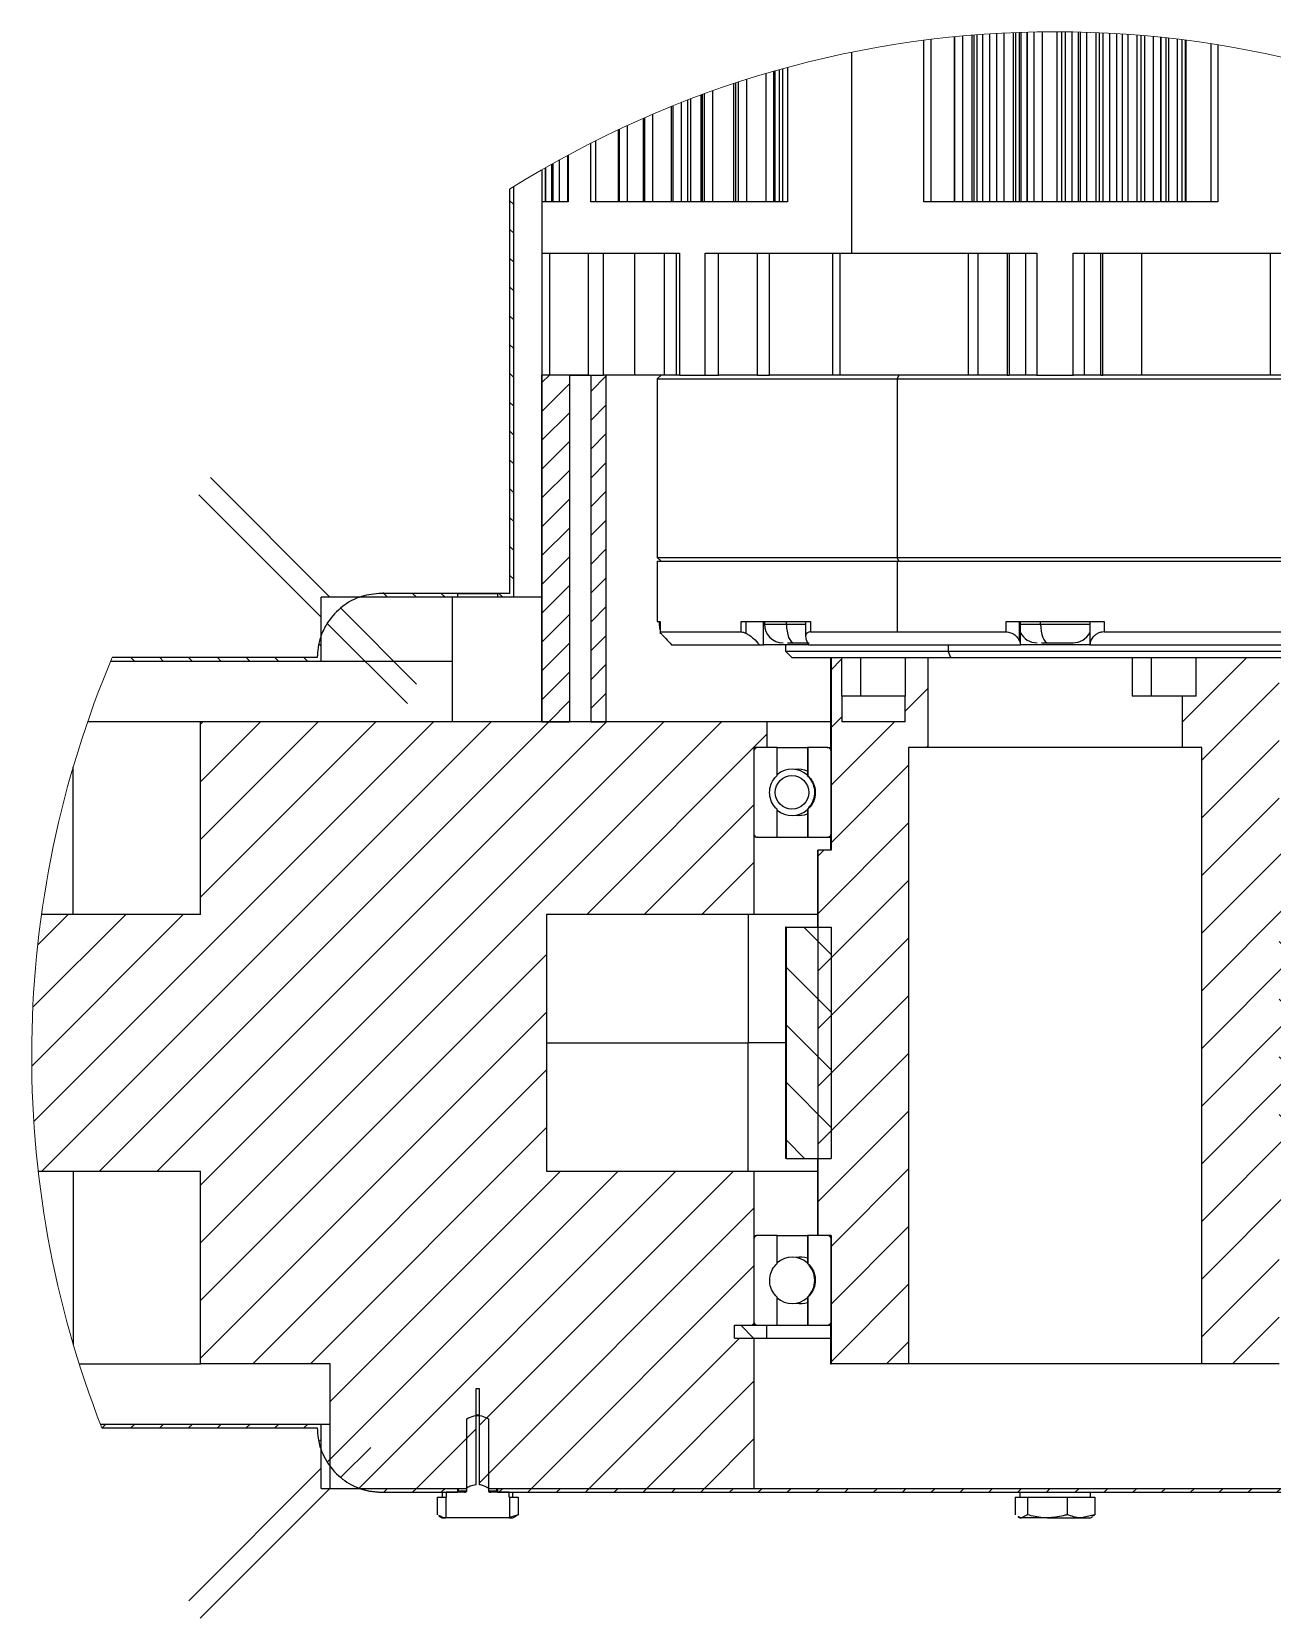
# Model space of a CAD drawing. Header units: millimetres. Extents: x 2 to 1187, y 2 to 839.
# Drawn here: x 452.9 to 549.6, y 167.2 to 290.7 of the extents above; entities that cross this region are included whole.
import ezdxf

# ---------------------------------------------------------------- set-up
doc = ezdxf.new("R2010")
doc.units = ezdxf.units.MM

# ---------------------------------------------------------------- blocks, each defined once
blk = doc.blocks.new('SW_HATCH_4')
at = {"color": 0, "linetype": 'Continuous', "lineweight": 18}
for p, q in [((-14.87, 99.98), (-15.17, 100.28)), ((69.8, 100.63), (69.5, 100.93)), ((-14.87, 97.74), (-15.17, 98.04)), ((69.8, 98.39), (69.5, 98.69)), ((69.8, 96.14), (69.5, 96.44)), ((-14.87, 95.49), (-15.17, 95.79)), ((69.8, 93.9), (69.5, 94.2)), ((-14.87, 93.25), (-15.17, 93.55)), ((69.8, 91.65), (69.5, 91.95)), ((-14.87, 91), (-15.17, 91.3)), ((-14.87, 88.76), (-15.17, 89.06)), ((69.8, 89.41), (69.5, 89.71)), ((-14.87, 86.51), (-15.17, 86.81)), ((-12.67, 86.12), (-12.08, 86.7)), ((-8.84, 85.45), (-7.66, 86.63)), ((65.16, 85.36), (66.49, 86.7)), ((69.8, 87.16), (69.5, 87.46)), ((-12.67, 83.87), (-10.53, 86.01)), ((62.29, 84.74), (63.47, 85.93)), ((64.12, 86.1), (63.88, 86.34)), ((64.56, 85.66), (64.31, 85.91)), ((64.98, 85.24), (64.82, 85.4)), ((65.16, 83.12), (67.3, 85.26)), ((-14.87, 84.27), (-15.17, 84.57)), ((-8.84, 83.2), (-7.66, 84.39)), ((69.8, 84.92), (69.5, 85.22)), ((-12.67, 81.63), (-10.53, 83.77)), ((62.29, 82.5), (63.47, 83.68)), ((65.16, 80.87), (67.3, 83.01)), ((69.8, 82.67), (69.5, 82.97)), ((-14.87, 82.02), (-15.17, 82.32)), ((-8.84, 80.96), (-7.66, 82.14)), ((64.13, 81.6), (63.89, 81.84)), ((-12.67, 79.38), (-10.53, 81.52)), ((62.29, 80.25), (63.47, 81.43)), ((64.57, 81.16), (64.32, 81.41)), ((64.99, 80.74), (64.83, 80.9)), ((65.16, 78.63), (67.3, 80.77)), ((-14.87, 79.78), (-15.17, 80.08)), ((-12.67, 77.14), (-10.53, 79.28)), ((-8.84, 78.71), (-7.66, 79.9)), ((62.29, 78.01), (63.47, 79.19)), ((-29.19, 69.4), (-38.5, 78.72)), ((65.16, 76.38), (67.3, 78.52)), ((69.8, 78.18), (69.5, 78.48)), ((-29.87, 67.84), (-39.4, 77.37)), ((-14.87, 77.53), (-15.17, 77.83)), ((-12.67, 74.89), (-10.53, 77.03)), ((-8.84, 76.47), (-7.66, 77.65)), ((62.29, 75.76), (63.47, 76.94)), ((64.14, 77.1), (63.9, 77.34)), ((64.58, 76.66), (64.33, 76.91)), ((-14.87, 75.29), (-15.17, 75.59)), ((-8.84, 74.22), (-7.66, 75.4)), ((65, 76.25), (64.85, 76.4)), ((65.16, 74.14), (67.3, 76.28)), ((69.8, 75.93), (69.5, 76.23)), ((-12.67, 72.65), (-10.53, 74.79)), ((62.29, 73.52), (63.47, 74.7)), ((-14.87, 73.04), (-15.17, 73.34)), ((-8.84, 71.98), (-7.66, 73.16)), ((65.16, 71.89), (67.3, 74.03)), ((69.8, 73.69), (69.5, 73.99)), ((-12.67, 70.4), (-10.53, 72.54)), ((62.29, 71.27), (63.47, 72.45)), ((64.15, 72.6), (63.91, 72.85)), ((64.59, 72.17), (64.34, 72.41)), ((65, 71.75), (64.86, 71.89)), ((65.16, 69.65), (67.3, 71.79)), ((69.8, 71.44), (69.5, 71.74)), ((-14.87, 70.8), (-15.17, 71.1)), ((-8.84, 69.73), (-7.66, 70.91)), ((83.07, 69.4), (81.8, 70.67)), ((-24.7, 69.4), (-25.07, 69.77)), ((-22.45, 69.4), (-22.75, 69.7)), ((-20.21, 69.4), (-20.51, 69.7)), ((-12.67, 68.16), (-10.53, 70.3)), ((62.29, 69.03), (63.47, 70.21)), ((65.16, 67.4), (67.3, 69.54)), ((72.17, 64.58), (67.35, 69.4)), ((69.6, 69.4), (69.5, 69.5)), ((74.09, 69.4), (73.88, 69.6)), ((76.33, 69.4), (76.03, 69.7)), ((83.8, 61.93), (76.33, 69.4)), ((78.58, 69.4), (78.28, 69.7)), ((80.82, 69.4), (80.65, 69.57)), ((83.8, 66.42), (80.82, 69.4)), ((90.01, 64.7), (85.01, 69.7)), ((94.5, 64.7), (89.5, 69.7)), ((98.99, 64.7), (93.99, 69.7)), ((-22.43, 62.64), (-28.33, 68.54)), ((-12.67, 65.91), (-10.53, 68.05)), ((-8.84, 67.49), (-7.66, 68.67)), ((62.29, 66.78), (63.47, 67.96)), ((63.58, 68.68), (63.51, 68.75)), ((64.16, 68.1), (63.92, 68.35)), ((72.17, 69.07), (72.1, 69.14)), ((83.8, 57.44), (72.46, 68.79)), ((91.5, 60.96), (84.5, 67.97)), ((-23.14, 61.11), (-29.39, 67.36)), ((66.07, 59.45), (58.09, 67.44)), ((64.59, 67.67), (64.35, 67.92)), ((65.01, 67.25), (64.87, 67.39)), ((65.16, 65.16), (67.3, 67.3)), ((-29.87, 65.6), (-29.99, 65.72)), ((-12.67, 63.67), (-10.53, 65.81)), ((-8.84, 65.24), (-7.66, 66.42)), ((65.36, 57.92), (57.39, 65.9)), ((62.29, 64.54), (63.47, 65.72)), ((84.69, 65.53), (84.5, 65.72)), ((-44.39, 64.4), (-44.69, 64.7)), ((-42.15, 64.4), (-42.45, 64.7)), ((-39.9, 64.4), (-40.2, 64.7)), ((-37.66, 64.4), (-37.96, 64.7)), ((-35.41, 64.4), (-35.71, 64.7)), ((-33.17, 64.4), (-33.47, 64.7)), ((-30.92, 64.4), (-31.22, 64.7)), ((9.86, 63.74), (10.66, 64.54)), ((37.24, 59.69), (42.25, 64.7)), ((65.16, 62.91), (67.3, 65.05)), ((75.56, 56.7), (67.3, 64.97)), ((80.05, 56.7), (72.46, 64.3)), ((85.52, 64.7), (84.8, 65.42)), ((-12.67, 61.42), (-10.53, 63.56)), ((-8.84, 63), (-7.66, 64.18)), ((62.29, 62.29), (63.47, 63.47)), ((64.17, 63.6), (63.92, 63.85)), ((64.6, 63.17), (64.36, 63.42)), ((84.8, 63.18), (84.5, 63.48)), ((-8.84, 60.75), (-7.66, 61.93)), ((15.63, 60.53), (17.39, 62.29)), ((38.75, 56.71), (44.77, 62.73)), ((65.02, 62.75), (64.88, 62.89)), ((65.16, 60.67), (67.3, 62.81)), ((-12.14, 59.7), (-10.53, 61.32)), ((62.29, 60.05), (63.47, 61.23)), ((66.44, 59.7), (67.3, 60.56)), ((84.8, 60.93), (84.5, 61.23)), ((-52.26, 28.56), (-21.12, 59.7)), ((-51.63, 24.7), (-16.63, 59.7)), ((-47.14, 24.7), (-12.14, 59.7)), ((-42.65, 24.7), (-7.65, 59.7)), ((-39.26, 19.11), (1.33, 59.7)), ((-39.26, 23.6), (-3.16, 59.7)), ((-39.26, 46.05), (-25.61, 59.7)), ((-39.26, 50.54), (-30.1, 59.7)), ((-39.26, 55.03), (-34.59, 59.7)), ((-39.26, 59.52), (-39.08, 59.7)), ((9.86, 59.25), (10.69, 60.08)), ((9.86, 54.76), (14.8, 59.7)), ((49.78, 58.76), (50.72, 59.7)), ((50.78, 55.27), (55.21, 59.7)), ((56.7, 56.7), (59.7, 59.7)), ((64.18, 59.1), (63.93, 59.35)), ((71.07, 56.7), (67.3, 60.48)), ((-9.18, 44.7), (4.85, 58.73)), ((38.75, 52.22), (44.77, 58.24)), ((61.19, 56.7), (63.43, 58.94)), ((64.61, 58.67), (64.36, 58.92)), ((65.03, 58.25), (64.9, 58.38)), ((65.68, 56.7), (67.3, 58.32)), ((84.8, 58.68), (84.5, 58.99)), ((17.29, 57.7), (17.39, 57.8)), ((9.86, 50.27), (15.88, 56.29)), ((63.47, 55.32), (62.09, 56.7)), ((66.77, 56.51), (66.58, 56.7)), ((84.8, 56.44), (84.5, 56.74)), ((84.8, 54.19), (84.5, 54.49)), ((-4.69, 44.7), (3.85, 53.24)), ((38.75, 47.73), (44.77, 53.75)), ((50.78, 50.78), (53.29, 53.29)), ((84.8, 51.95), (84.5, 52.25)), ((8.86, 44.78), (15.88, 51.8)), ((8.86, 49.27), (9.29, 49.7)), ((38.75, 43.24), (45.21, 49.7)), ((84.8, 49.7), (84.5, 50)), ((-0.2, 44.7), (3.85, 48.75)), ((50.78, 46.29), (53.29, 48.8)), ((8.86, 40.29), (15.88, 47.31)), ((84.8, 47.46), (84.5, 47.76)), ((38.75, 38.75), (45.77, 45.77)), ((-52.42, 32.89), (-40.61, 44.7)), ((-52.33, 37.47), (-45.1, 44.7)), ((-51.95, 42.34), (-49.59, 44.7)), ((50.15, 41.7), (47.15, 44.7)), ((54.64, 41.7), (51.64, 44.7)), ((59.13, 41.7), (56.13, 44.7)), ((63.62, 41.7), (60.62, 44.7)), ((68.11, 41.7), (65.11, 44.7)), ((72.6, 41.7), (69.6, 44.7)), ((77.09, 41.7), (74.09, 44.7)), ((81.58, 41.7), (78.58, 44.7)), ((86.07, 41.7), (83.07, 44.7)), ((90.56, 41.7), (87.56, 44.7)), ((95.05, 41.7), (92.05, 44.7)), ((99.54, 41.7), (96.54, 44.7)), ((104.03, 41.7), (101.03, 44.7)), ((106.41, 43.81), (105.52, 44.7)), ((9.86, 41.58), (7.74, 43.7)), ((8.86, 35.8), (15.88, 42.82)), ((48.28, 39.08), (44.77, 42.59)), ((-39.26, 14.62), (-12.31, 41.58)), ((38.75, 34.26), (45.77, 41.28)), ((9.86, 37.09), (6.35, 40.6)), ((8.86, 31.31), (15.88, 38.33)), ((-39.26, 10.13), (-12.31, 37.09)), ((48.28, 34.59), (44.77, 38.1)), ((9.86, 32.6), (6.35, 36.11)), ((38.75, 29.77), (45.77, 36.79)), ((8.86, 26.82), (15.88, 33.84)), ((48.28, 30.1), (44.77, 33.61)), ((-35.2, 9.7), (-12.31, 32.6)), ((38.75, 25.28), (45.77, 32.3)), ((9.86, 28.11), (6.35, 31.62)), ((8.86, 22.33), (15.88, 29.35)), ((49.19, 24.7), (44.77, 29.12)), ((-30.71, 9.7), (-12.31, 28.11)), ((38.75, 20.79), (45.77, 27.81)), ((53.68, 24.7), (50.68, 27.7)), ((58.17, 24.7), (55.17, 27.7)), ((62.66, 24.7), (59.66, 27.7)), ((67.15, 24.7), (64.15, 27.7)), ((71.64, 24.7), (68.64, 27.7)), ((76.13, 24.7), (73.13, 27.7)), ((80.62, 24.7), (77.62, 27.7)), ((85.11, 24.7), (82.11, 27.7)), ((89.6, 24.7), (86.6, 27.7)), ((94.09, 24.7), (91.09, 27.7)), ((98.58, 24.7), (95.58, 27.7)), ((103.07, 24.7), (100.07, 27.7)), ((106.64, 25.62), (104.56, 27.7)), ((7.78, 25.7), (6.35, 27.13)), ((9.86, 18.84), (15.88, 24.86)), ((-29.17, 2.26), (-6.73, 24.7)), ((-29.17, 6.75), (-11.22, 24.7)), ((-26.94, 0), (-2.24, 24.7)), ((-17.54, 4.91), (2.25, 24.7)), ((50.78, 14.86), (60.62, 24.7)), ((50.78, 19.35), (56.13, 24.7)), ((50.78, 23.84), (51.64, 24.7)), ((52.28, 11.87), (65.11, 24.7)), ((38.75, 16.3), (45.77, 23.32)), ((50.78, 5.88), (67.3, 22.39)), ((-17.54, 0.42), (3.85, 21.81)), ((84.5, 21.64), (84.8, 21.94)), ((9.86, 14.35), (15.88, 20.37)), ((84.5, 19.4), (84.8, 19.7)), ((-13.47, 0), (3.85, 17.32)), ((38.75, 11.81), (44.77, 17.83)), ((50.78, 1.39), (67.3, 17.9)), ((84.5, 17.15), (84.8, 17.45)), ((9.86, 9.86), (15.88, 15.88)), ((84.5, 14.91), (84.8, 15.21)), ((3.82, 11.7), (2.82, 12.7)), ((3.72, 12.7), (3.85, 12.83)), ((41.13, 9.7), (44.77, 13.34)), ((52.28, 12.63), (52.21, 12.7)), ((53.88, 0), (67.3, 13.41)), ((84.5, 12.66), (84.8, 12.96)), ((-8.98, 0), (2.72, 11.7)), ((14.19, 9.7), (15.88, 11.39)), ((50.78, 10.37), (52.11, 11.7)), ((84.5, 10.41), (84.8, 10.71)), ((58.37, 0), (68.07, 9.7)), ((62.86, 0), (72.56, 9.7)), ((72.46, 0.61), (81.54, 9.7)), ((72.46, 5.1), (77.05, 9.7)), ((-4.49, 0), (3.85, 8.34)), ((76.33, 0), (83.8, 7.47)), ((84.5, 8.17), (84.8, 8.47)), ((84.5, 5.92), (84.8, 6.22)), ((-46.94, 4.7), (-46.64, 5)), ((-44.69, 4.7), (-44.39, 5)), ((-42.45, 4.7), (-42.15, 5)), ((-40.2, 4.7), (-39.9, 5)), ((-37.96, 4.7), (-37.66, 5)), ((-35.71, 4.7), (-35.41, 5)), ((-33.47, 4.7), (-33.17, 5)), ((-31.22, 4.7), (-30.92, 5)), ((-30.04, 3.64), (-29.87, 3.8)), ((-29.35, 2.08), (-27.53, 3.9)), ((-22.45, 0), (-17.83, 4.62)), ((0, 0), (3.85, 3.85)), ((67.35, 0), (72.17, 4.82)), ((84.5, 3.68), (84.72, 3.89)), ((92.15, -0.3), (87.15, 4.7)), ((96.64, -0.3), (91.64, 4.7)), ((99.98, 0.85), (96.13, 4.7)), ((101.32, 4), (100.62, 4.7)), ((-28.3, 0.89), (-26, 3.18)), ((80.82, 0), (83.8, 2.98)), ((84.5, 1.43), (85.77, 2.71)), ((87.66, -0.3), (84.8, 2.56)), ((-40.18, -8.75), (-29.87, 1.56)), ((-9.28, -0.3), (-8.98, 0)), ((-7.04, -0.3), (-6.74, 0)), ((-4.79, -0.3), (-4.49, 0)), ((-2.55, -0.3), (-2.25, 0)), ((-0.3, -0.3), (0, 0)), ((1.95, -0.3), (2.25, 0)), ((4.19, -0.3), (4.49, 0)), ((6.44, -0.3), (6.74, 0)), ((8.68, -0.3), (8.98, 0)), ((10.93, -0.3), (11.23, 0)), ((13.17, -0.3), (13.47, 0)), ((15.42, -0.3), (15.72, 0)), ((17.66, -0.3), (17.96, 0)), ((19.91, -0.3), (20.21, 0)), ((22.15, -0.3), (22.45, 0)), ((24.4, -0.3), (24.7, 0)), ((26.64, -0.3), (26.94, 0)), ((28.89, -0.3), (29.19, 0)), ((31.13, -0.3), (31.43, 0)), ((33.38, -0.3), (33.68, 0)), ((35.62, -0.3), (35.92, 0)), ((37.87, -0.3), (38.17, 0)), ((40.11, -0.3), (40.41, 0)), ((42.36, -0.3), (42.66, 0)), ((44.6, -0.3), (44.9, 0)), ((46.85, -0.3), (47.15, 0)), ((49.09, -0.3), (49.39, 0)), ((51.34, -0.3), (51.64, 0)), ((53.58, -0.3), (53.88, 0)), ((55.83, -0.3), (56.13, 0)), ((58.07, -0.3), (58.37, 0)), ((60.32, -0.3), (60.62, 0)), ((62.56, -0.3), (62.86, 0)), ((64.81, -0.3), (65.11, 0)), ((67.05, -0.3), (67.35, 0)), ((69.3, -0.3), (69.6, 0)), ((72.1, 0.25), (72.17, 0.33)), ((73.88, -0.2), (74.09, 0)), ((76.03, -0.3), (76.33, 0)), ((78.28, -0.3), (78.58, 0)), ((79.94, -3.13), (83.07, 0)), ((80.65, -0.17), (80.82, 0)), ((-39.3, -10.12), (-29.19, 0)), ((-25, -0.3), (-24.7, 0)), ((-22.75, -0.3), (-22.45, 0)), ((-20.51, -0.3), (-20.21, 0)), ((-16.02, -0.3), (-15.72, 0)), ((-13.77, -0.3), (-13.47, 0)), ((-11.53, -0.3), (-11.23, 0))]:
    blk.add_line(p, q, dxfattribs=at)
at = {"color": 0, "linetype": 'Continuous', "lineweight": 18, "flags": 128}
for points in [[(69.8, 80.42), (69.5, 80.73), (63.52, 86.7)], [(-15.72, 69.4), (-16.02, 69.7), (-16.05, 69.73)], [(63.6, 64.17), (63.54, 64.23), (63.51, 64.26)], [(63.61, 59.67), (63.54, 59.74), (63.51, 59.77)]]:
    blk.add_lwpolyline(points, dxfattribs=at)

msp = doc.modelspace()

# ---------------------------------------------------------------- linework, layer by layer
at = {"color": 7, "linetype": 'Continuous', "lineweight": 25}
for p, q in [((525.4358, 290.395), (525.4358, 277.4833)), ((526.2071, 277.4833), (526.2071, 290.4613)), ((526.3183, 290.4703), (526.3183, 277.4833)), ((526.5635, 290.4895), (526.5635, 277.4833)), ((526.9927, 290.5212), (526.9927, 277.4833)), ((527.0263, 277.4833), (527.0263, 290.5236)), ((527.5803, 277.4833), (527.5803, 290.5608)), ((528.1274, 277.4833), (528.1274, 290.5939)), ((528.6649, 290.6226), (528.6649, 277.4833)), ((529.407, 277.4833), (529.407, 290.6564)), ((529.5615, 290.6625), (529.5615, 277.4833)), ((529.8622, 290.6736), (529.8622, 277.4833)), ((529.9937, 290.6781), (529.9937, 277.4833)), ((530.4653, 290.6925), (530.4653, 277.4833)), ((530.4993, 277.4833), (530.4993, 290.6934)), ((531.0161, 277.4833), (531.0161, 290.7057)), ((531.6429, 290.7162), (531.6429, 277.4833)), ((532.8281, 277.4833), (532.8281, 290.7224)), ((533.153, 290.7211), (533.153, 277.4833)), ((533.4465, 290.7187), (533.4465, 277.4833)), ((533.9547, 290.712), (533.9547, 277.4833)), ((533.9886, 277.4833), (533.9886, 290.7115)), ((534.4703, 277.4833), (534.4703, 290.702)), ((534.6479, 277.4833), (534.6479, 290.6978)), ((535.113, 290.6848), (535.113, 277.4833)), ((535.8566, 277.4833), (535.8566, 290.6584)), ((536.0982, 290.6483), (536.0982, 277.4833)), ((536.386, 290.6354), (536.386, 277.4833)), ((536.8882, 290.6103), (536.8882, 277.4833)), ((537.4341, 290.5794), (537.4341, 277.4833)), ((537.4679, 277.4833), (537.4679, 290.5773)), ((537.9077, 277.4833), (537.9077, 290.5495)), ((538.3213, 290.5212), (538.3213, 277.4833)), ((539.0571, 277.4833), (539.0571, 290.4653)), ((539.342, 290.4419), (539.342, 277.4833)), ((539.6177, 290.4182), (539.6177, 277.4833)), ((516.7849, 289.127), (516.7849, 273.4833)), ((522.4309, 277.4833), (522.4309, 290.0642)), ((522.9956, 277.4833), (522.9956, 290.1352)), ((524.8175, 277.4833), (524.8175, 290.3363)), ((524.8583, 277.4833), (524.8583, 290.3403)), ((540.3003, 290.3554), (540.3003, 277.4833)), ((540.8772, 290.2978), (540.8772, 277.4833)), ((540.9105, 277.4833), (540.9105, 290.2943)), ((541.3073, 277.4833), (541.3073, 290.252)), ((541.4865, 290.2322), (541.4865, 277.4833)), ((542.1958, 277.4833), (542.1958, 290.15)), ((542.5231, 290.1099), (542.5231, 277.4833)), ((542.7946, 290.0756), (542.7946, 277.4833)), ((542.8443, 290.0692), (542.8443, 277.4833)), ((544.783, 289.7952), (544.783, 277.4833)), ((545.3476, 289.7063), (545.3476, 277.4833)), ((511.8042, 287.9477), (511.8042, 277.4833)), ((507.6359, 277.4833), (507.6359, 286.6953)), ((507.7619, 286.7368), (507.7619, 277.4833)), ((507.9531, 286.7994), (507.9531, 277.4833)), ((507.9798, 277.4833), (507.9798, 286.8081)), ((508.6434, 277.4833), (508.6434, 287.0209)), ((510.1573, 277.4833), (510.1573, 287.4825)), ((510.7108, 287.6431), (510.7108, 277.4833)), ((510.8077, 287.6708), (510.8077, 277.4833)), ((511.1466, 287.7666), (511.1466, 277.4833)), ((511.4249, 287.844), (511.4249, 277.4833)), ((504.2482, 285.4904), (504.2482, 277.4833)), ((505.0773, 277.4833), (505.0773, 285.8012)), ((505.1471, 285.8269), (505.1471, 277.4833)), ((505.3052, 285.8848), (505.3052, 277.4833)), ((505.33, 277.4833), (505.33, 285.8939)), ((505.9947, 277.4833), (505.9947, 286.1331)), ((501.3246, 277.4833), (501.3246, 284.3089)), ((502.7378, 284.8968), (502.7378, 277.4833)), ((502.8654, 284.9483), (502.8654, 277.4833)), ((502.8881, 277.4833), (502.8881, 284.9575)), ((503.5358, 277.4833), (503.5358, 285.2148)), ((504.0098, 285.399), (504.0098, 277.4833)), ((498.6077, 283.0875), (498.6077, 277.4833)), ((498.683, 283.123), (498.683, 277.4833)), ((498.701, 277.4833), (498.701, 283.1314)), ((499.3388, 277.4833), (499.3388, 283.4282)), ((500.5525, 283.9742), (500.5525, 277.4833)), ((500.6524, 284.018), (500.6524, 277.4833)), ((500.6728, 277.4833), (500.6728, 284.027)), ((496.4845, 277.4833), (496.4845, 282.046)), ((496.8602, 277.4833), (496.8602, 282.236)), ((494.0528, 277.4833), (494.0528, 280.7549)), ((494.6718, 281.0939), (494.6718, 277.4833)), ((494.7235, 281.1218), (494.7235, 277.4833)), ((492.6777, 279.9762), (492.6777, 277.4833)), ((492.678, 279.9764), (492.678, 277.4833)), ((492.6791, 277.4833), (492.6791, 279.977)), ((492.9396, 280.1273), (492.9396, 277.4833)), ((492.9432, 280.1294), (492.9432, 277.4833)), ((492.9473, 277.4833), (492.9473, 280.1317)), ((493.4459, 277.4833), (493.4459, 280.4157)), ((493.5, 280.4462), (493.5, 277.4833)), ((493.5107, 280.4522), (493.5107, 277.4833)), ((493.5177, 277.4833), (493.5177, 280.4562)), ((490.1569, 278.4526), (490.1569, 246.9833)), ((490.175, 246.9833), (490.175, 278.464)), ((490.4752, 246.6833), (490.4752, 278.6521)), ((492.6569, 277.4833), (492.6569, 263.9833)), ((492.678, 277.4833), (492.6569, 277.4833)), ((492.9432, 277.4833), (492.6791, 277.4833)), ((493.5107, 277.4833), (492.9473, 277.4833)), ((494.7235, 277.4833), (493.5177, 277.4833)), ((498.683, 277.4833), (496.4845, 277.4833)), ((500.6524, 277.4833), (498.701, 277.4833)), ((502.8654, 277.4833), (500.6728, 277.4833)), ((505.3052, 277.4833), (502.8881, 277.4833)), ((507.9531, 277.4833), (505.33, 277.4833)), ((511.8042, 277.4833), (507.9798, 277.4833)), ((526.9927, 277.4833), (522.4309, 277.4833)), ((530.4653, 277.4833), (527.0263, 277.4833)), ((533.9547, 277.4833), (530.4993, 277.4833)), ((537.4341, 277.4833), (533.9886, 277.4833)), ((540.8772, 277.4833), (537.4679, 277.4833)), ((545.3476, 277.4833), (540.9105, 277.4833)), ((492.6818, 273.4833), (503.3932, 273.4833)), ((492.6818, 263.9833), (492.6818, 273.4833)), ((493.2904, 263.9833), (493.2904, 273.4833)), ((496.2963, 263.9833), (496.2963, 273.4833)), ((497.4814, 263.9833), (497.4814, 273.4833)), ((499.8758, 273.4833), (499.8758, 263.9833)), ((502.1941, 273.4833), (502.1941, 263.9833)), ((503.1248, 273.4833), (503.1248, 263.9833)), ((503.3932, 273.4833), (503.3932, 263.9833)), ((505.3872, 263.9833), (505.3872, 273.4833)), ((505.3872, 273.4833), (516.7849, 273.4833)), ((506.4436, 263.9833), (506.4436, 273.4833)), ((509.4712, 263.9833), (509.4712, 273.4833)), ((510.3925, 263.9833), (510.3925, 273.4833)), ((515.3208, 273.4833), (515.3208, 263.9833)), ((515.884, 273.4833), (515.884, 263.9833)), ((516.7849, 273.4833), (531.2469, 273.4833)), ((525.9146, 263.9833), (525.9146, 273.4833)), ((526.6374, 273.4833), (526.6374, 263.9833)), ((528.9267, 273.4833), (528.9267, 263.9833)), ((529.0857, 273.4833), (529.0857, 263.9833)), ((530.3616, 273.4833), (530.3616, 263.9833)), ((531.2469, 273.4833), (531.2469, 263.9833)), ((534.0669, 273.4833), (559.9266, 273.4833)), ((534.0669, 263.9833), (534.0669, 273.4833)), ((534.9521, 263.9833), (534.9521, 273.4833)), ((536.2281, 263.9833), (536.2281, 273.4833)), ((536.387, 263.9833), (536.387, 273.4833)), ((539.3992, 273.4833), (539.3992, 263.9833)), ((549.4298, 263.9833), (549.4298, 273.4833)), ((492.6569, 263.9833), (492.6569, 236.9833)), ((492.6762, 263.9833), (492.6569, 263.9833)), ((492.6569, 263.9833), (492.6818, 263.9833)), ((492.6762, 236.9833), (492.6762, 263.9833)), ((493.2904, 263.9833), (492.6818, 263.9833)), ((496.2963, 263.9833), (493.2904, 263.9833)), ((496.498, 263.9583), (494.8158, 263.9583)), ((494.8158, 263.9583), (494.8158, 236.9833)), ((496.2963, 263.9833), (497.4814, 263.9833)), ((496.498, 236.9833), (496.498, 263.9583)), ((499.8758, 263.9833), (497.4814, 263.9833)), ((497.6789, 236.9833), (497.6789, 263.9833)), ((502.1941, 263.9833), (499.8758, 263.9833)), ((501.9569, 263.9833), (501.6569, 263.6833)), ((501.6569, 263.6833), (501.6569, 249.7833)), ((501.6569, 263.6833), (520.3561, 263.6833)), ((503.1248, 263.9833), (502.1941, 263.9833)), ((503.3932, 263.9833), (503.1248, 263.9833)), ((503.3932, 263.9833), (505.3872, 263.9833)), ((505.3872, 263.9833), (506.4436, 263.9833)), ((509.4712, 263.9833), (506.4436, 263.9833)), ((509.4712, 263.9833), (510.3925, 263.9833)), ((515.3208, 263.9833), (510.3925, 263.9833)), ((515.884, 263.9833), (515.3208, 263.9833)), ((525.9146, 263.9833), (515.884, 263.9833)), ((520.4751, 263.9833), (520.3561, 263.6833)), ((520.3561, 263.6833), (520.3561, 249.7833)), ((520.3561, 263.6833), (563.6569, 263.6833)), ((526.6374, 263.9833), (525.9146, 263.9833)), ((528.9267, 263.9833), (526.6374, 263.9833)), ((528.9267, 263.9833), (529.0857, 263.9833)), ((530.3616, 263.9833), (529.0857, 263.9833)), ((531.2469, 263.9833), (530.3616, 263.9833)), ((531.2469, 263.9833), (534.0669, 263.9833)), ((534.9521, 263.9833), (534.0669, 263.9833)), ((536.2281, 263.9833), (534.9521, 263.9833)), ((536.2281, 263.9833), (536.387, 263.9833)), ((539.3992, 263.9833), (536.387, 263.9833)), ((549.4298, 263.9833), (539.3992, 263.9833)), ((553.1674, 263.9833), (549.4298, 263.9833)), ((501.6569, 249.7833), (501.9569, 249.4833)), ((501.6569, 249.7833), (520.3561, 249.7833)), ((520.4751, 249.4833), (520.3561, 249.7833)), ((520.3561, 249.7833), (563.6569, 249.7833)), ((501.6569, 249.4833), (501.6569, 244.7833)), ((501.6569, 249.4833), (520.3561, 249.4833)), ((520.3561, 249.4833), (520.3561, 243.9833)), ((520.3561, 249.4833), (563.6569, 249.4833)), ((475.4704, 241.6833), (475.4704, 246.6833)), ((486.0893, 246.6833), (475.4704, 246.6833)), ((486.0575, 246.9833), (480.1716, 246.9833)), ((485.7048, 236.9833), (485.7048, 246.6833)), ((486.0575, 246.9833), (486.0893, 246.9583)), ((489.2563, 246.9833), (486.0575, 246.9833)), ((486.0893, 246.9583), (486.0893, 246.6833)), ((489.2245, 246.9583), (486.0893, 246.9583)), ((489.2245, 246.6833), (486.0893, 246.6833)), ((489.2245, 246.9583), (489.2563, 246.9833)), ((489.2245, 246.6833), (489.2245, 246.9583)), ((490.4752, 246.6833), (489.2245, 246.6833)), ((490.175, 246.9833), (489.2563, 246.9833)), ((492.6569, 246.6833), (490.4752, 246.6833)), ((501.6569, 244.7833), (501.8933, 244.7833)), ((501.8069, 244.7833), (501.8069, 244.5833)), ((501.8856, 244.7833), (501.8856, 243.8435)), ((501.8933, 244.7833), (501.8933, 243.9833)), ((508.2019, 244.7833), (513.6055, 244.7833)), ((508.2019, 243.9833), (508.2019, 244.7833)), ((508.594, 243.8642), (508.594, 244.7833)), ((509.934, 242.9833), (509.934, 244.7833)), ((510.0079, 244.7833), (510.0079, 244.5833)), ((511.727, 244.5833), (511.727, 244.7833)), ((513.2201, 244.7833), (513.2201, 243.6007)), ((513.6055, 244.7833), (513.6055, 243.9833)), ((528.836, 244.7833), (536.4778, 244.7833)), ((528.836, 243.9833), (528.836, 244.7833)), ((529.8771, 243.2791), (529.8771, 244.7833)), ((529.9592, 242.9833), (529.9592, 244.7833)), ((531.526, 244.5833), (531.526, 244.7833)), ((535.3545, 244.7833), (535.3545, 242.9833)), ((536.4778, 244.7833), (536.4778, 243.9833)), ((501.8069, 244.5833), (501.8856, 244.5833)), ((501.8933, 243.9833), (508.2019, 243.9833)), ((510.0079, 244.5833), (511.727, 244.5833)), ((511.727, 244.5833), (513.2201, 244.5833)), ((513.6055, 243.9833), (520.3561, 243.9833)), ((520.3561, 243.9833), (528.836, 243.9833)), ((529.9592, 244.5833), (531.526, 244.5833)), ((531.526, 244.5833), (535.3545, 244.5833)), ((536.4778, 243.9833), (551.7083, 243.9833)), ((502.7789, 242.9833), (509.6184, 242.9833)), ((509.6184, 242.9833), (509.934, 242.9833)), ((513.454, 242.9833), (509.934, 242.9833)), ((511.6569, 242.9833), (511.6569, 242.4833)), ((511.6569, 242.4833), (512.1569, 241.9833)), ((511.6569, 242.4833), (524.3241, 242.4833)), ((511.7957, 243.1333), (512.3024, 243.1333)), ((512.3024, 243.1333), (513.4828, 243.1333)), ((513.4416, 242.9833), (529.9535, 242.9833)), ((524.3241, 242.9833), (524.3241, 242.4833)), ((524.5225, 241.9833), (524.3241, 242.4833)), ((524.3241, 242.4833), (553.6569, 242.4833)), ((529.9592, 242.9833), (529.9535, 242.9833)), ((533.887, 242.9833), (529.9592, 242.9833)), ((531.5947, 243.1333), (532.1014, 243.1333)), ((532.1014, 243.1333), (534.0527, 243.1333)), ((535.3603, 242.9833), (533.887, 242.9833)), ((535.3603, 242.9833), (535.3545, 242.9833)), ((535.3603, 242.9833), (551.8722, 242.9833)), ((475.4704, 241.6833), (459.0643, 241.6833)), ((475.1703, 241.9833), (459.1902, 241.9833)), ((485.7048, 241.6833), (475.4704, 241.6833)), ((512.1569, 241.9833), (524.5225, 241.9833)), ((515.1569, 241.9833), (515.1569, 234.8316)), ((515.201, 241.9833), (515.201, 226.9833)), ((516.0019, 241.9833), (516.0019, 238.9833)), ((517.5099, 238.9833), (517.5099, 241.9833)), ((521.0019, 238.9833), (521.0019, 241.9833)), ((522.7343, 241.9833), (522.7343, 234.9833)), ((524.5225, 241.9833), (553.1569, 241.9833)), ((538.6574, 241.9833), (538.6574, 238.9833)), ((540.1654, 238.9833), (540.1654, 241.9833)), ((543.6574, 238.9833), (543.6574, 241.9833)), ((517.5099, 238.9833), (516.0019, 238.9833)), ((516.0344, 238.9833), (516.0344, 236.9833)), ((521.0019, 238.9833), (517.5099, 238.9833)), ((520.9695, 236.9833), (520.9695, 238.9833)), ((540.1654, 238.9833), (538.6574, 238.9833)), ((543.6574, 238.9833), (540.1654, 238.9833)), ((542.5795, 234.9833), (542.5795, 238.9833)), ((466.0795, 236.9833), (457.2755, 236.9833)), ((466.0795, 221.9833), (466.0795, 236.9833)), ((510.1912, 236.9833), (466.0795, 236.9833)), ((492.6762, 236.9833), (494.8158, 236.9833)), ((496.498, 236.9833), (497.6789, 236.9833)), ((510.1912, 236.9833), (510.1912, 234.9833)), ((515.1569, 236.9833), (510.1912, 236.9833)), ((520.9695, 236.9833), (516.0344, 236.9833)), ((510.1912, 234.9833), (509.1897, 234.9833)), ((509.1897, 234.9833), (509.1897, 221.9833)), ((510.9925, 234.9833), (509.4902, 234.9833)), ((510.9925, 232.7912), (510.9925, 234.9833)), ((510.9925, 234.9833), (513.3569, 234.9833)), ((513.3569, 234.9833), (513.3569, 232.8249)), ((513.3969, 234.9833), (513.3569, 234.9833)), ((514.9003, 234.9833), (513.3969, 234.9833)), ((513.3969, 234.9833), (513.3969, 232.7912)), ((514.9003, 234.9833), (515.1569, 234.9833)), ((522.7343, 234.9833), (521.2241, 234.9833)), ((521.2241, 234.9833), (521.2241, 186.9833)), ((542.5795, 234.9833), (522.7343, 234.9833)), ((544.0896, 234.9833), (542.5795, 234.9833)), ((544.0896, 186.9833), (544.0896, 234.9833)), ((509.1897, 234.6833), (509.1897, 228.2833)), ((515.201, 228.2833), (515.201, 234.6833)), ((456.1569, 221.9833), (456.1569, 233.4802)), ((513.3591, 232.7912), (513.3579, 232.8096)), ((513.3969, 232.7912), (513.3591, 232.7912)), ((510.9925, 227.9833), (510.9925, 230.1754)), ((513.3569, 230.1417), (513.3569, 227.9833)), ((513.3969, 230.1754), (513.3591, 230.1754)), ((513.3969, 230.1754), (513.3969, 227.9833)), ((509.4902, 227.9833), (509.4569, 227.9833)), ((509.4902, 227.9833), (510.9925, 227.9833)), ((510.9925, 227.9833), (513.3569, 227.9833)), ((513.3969, 227.9833), (513.3569, 227.9833)), ((513.3969, 227.9833), (514.9003, 227.9833)), ((514.9003, 227.9833), (515.1569, 227.9833)), ((515.1569, 228.1344), (515.1569, 226.9833)), ((514.1569, 226.9833), (514.1569, 220.9833)), ((514.1569, 226.9833), (514.1986, 226.9833)), ((514.1986, 196.9833), (514.1986, 226.9833)), ((515.201, 226.9833), (514.1986, 226.9833)), ((466.0795, 221.9833), (453.6799, 221.9833)), ((509.1897, 221.9833), (493.0358, 221.9833)), ((493.0358, 221.9833), (493.0358, 201.9833)), ((508.7386, 221.9833), (508.7386, 211.9833)), ((514.1569, 221.9833), (509.1897, 221.9833)), ((511.6569, 220.9833), (511.6569, 202.9833)), ((511.6936, 220.9833), (511.6569, 220.9833)), ((511.6936, 220.9833), (511.6936, 202.9833)), ((511.6936, 220.9833), (515.201, 220.9833)), ((515.201, 220.9833), (515.201, 202.9833)), ((493.0358, 211.9833), (508.7386, 211.9833)), ((493.0358, 211.9833), (508.7386, 211.9833)), ((511.6569, 211.9833), (508.7386, 211.9833)), ((508.7386, 201.9833), (508.7386, 211.9833)), ((511.6936, 202.9833), (511.6569, 202.9833)), ((511.6936, 202.9833), (515.201, 202.9833)), ((514.1569, 202.9833), (514.1569, 196.9833)), ((453.4271, 201.9833), (466.0795, 201.9833)), ((456.1569, 201.9833), (456.1569, 188.4864)), ((466.0795, 186.9833), (466.0795, 201.9833)), ((493.0358, 201.9833), (509.1897, 201.9833)), ((509.1897, 201.9833), (509.1897, 189.9833)), ((509.1897, 201.9833), (514.1569, 201.9833)), ((509.1897, 196.6833), (509.1897, 190.2833)), ((509.4902, 196.9833), (509.4569, 196.9833)), ((510.9925, 196.9833), (509.4902, 196.9833)), ((510.9925, 194.7912), (510.9925, 196.9833)), ((510.9925, 196.9833), (513.3569, 196.9833)), ((513.3569, 196.9833), (513.3569, 194.7912)), ((513.3969, 196.9833), (513.3569, 196.9833)), ((513.3969, 196.9833), (513.3969, 194.7912)), ((514.9003, 196.9833), (513.3969, 196.9833)), ((515.201, 196.9833), (514.1986, 196.9833)), ((515.1569, 196.9833), (515.1569, 196.8331)), ((515.201, 196.9833), (515.201, 186.9833)), ((515.201, 190.2833), (515.201, 196.6833)), ((513.3969, 194.7912), (513.3569, 194.7912)), ((510.9925, 189.9833), (510.9925, 192.1754)), ((513.3569, 192.1754), (513.3569, 189.9833)), ((513.3969, 192.1754), (513.3569, 192.1754)), ((513.3969, 192.1754), (513.3969, 189.9833)), ((507.6878, 188.9833), (507.6878, 189.9833)), ((507.6878, 189.9833), (510.1912, 189.9833)), ((507.6878, 189.9833), (509.1897, 189.9833)), ((509.4902, 189.9833), (510.9925, 189.9833)), ((510.1912, 188.9833), (510.1912, 189.9833)), ((510.9925, 189.9833), (513.3569, 189.9833)), ((513.3969, 189.9833), (513.3569, 189.9833)), ((513.3969, 189.9833), (514.9003, 189.9833)), ((514.9003, 189.9833), (515.1569, 189.9833)), ((515.1569, 190.1307), (515.1569, 186.9833)), ((507.6878, 188.9833), (510.1912, 188.9833)), ((507.6878, 188.9833), (509.1897, 188.9833)), ((509.1897, 188.9833), (509.1897, 177.2833)), ((510.1912, 188.9833), (515.1569, 188.9833)), ((456.6151, 186.9833), (466.0795, 186.9833)), ((476.1705, 186.9833), (466.0795, 186.9833)), ((476.1569, 186.9833), (476.1569, 177.2833)), ((476.1705, 177.2833), (476.1705, 186.9833)), ((515.1569, 186.9833), (515.201, 186.9833)), ((521.2241, 186.9833), (515.201, 186.9833)), ((544.0896, 186.9833), (521.2241, 186.9833)), ((550.1128, 186.9833), (544.0896, 186.9833)), ((487.7982, 185.0322), (487.5156, 185.0322)), ((487.5156, 185.0322), (487.5156, 177.5583)), ((487.7982, 177.5583), (487.7982, 185.0322)), ((487.7982, 182.9833), (487.5328, 182.9833)), ((458.2615, 182.2833), (475.4704, 182.2833)), ((458.378, 181.9833), (475.1703, 181.9833)), ((475.4704, 177.2833), (475.4704, 182.2833)), ((475.4704, 182.2833), (476.1569, 182.2833)), ((486.8158, 177.0833), (486.8158, 182.7028)), ((488.498, 182.7028), (488.498, 177.0833)), ((475.4704, 177.2833), (486.0893, 177.2833)), ((476.1705, 177.2833), (486.772, 177.2833)), ((480.1716, 176.9833), (486.0575, 176.9833)), ((484.9069, 176.9833), (484.9069, 176.5833)), ((485.2033, 176.9833), (485.2033, 176.5833)), ((486.6482, 176.9833), (485.2033, 176.9833)), ((486.0893, 177.0083), (486.0575, 176.9833)), ((486.0893, 177.2833), (486.0893, 177.0083)), ((486.0893, 177.0083), (486.123, 177.0083)), ((486.1569, 177.2833), (486.1569, 177.0833)), ((486.1569, 177.0833), (486.8158, 177.0833)), ((488.498, 177.0833), (489.1569, 177.0833)), ((488.5418, 177.2833), (509.1897, 177.2833)), ((490.1105, 176.9833), (488.6656, 176.9833)), ((489.1569, 177.0833), (489.1569, 177.2833)), ((489.1907, 177.0083), (489.2245, 177.0083)), ((489.2245, 177.2833), (576.0893, 177.2833)), ((489.2245, 177.0083), (489.2245, 177.2833)), ((489.2563, 176.9833), (489.2245, 177.0083)), ((489.2563, 176.9833), (576.0575, 176.9833)), ((490.1105, 176.5833), (490.1105, 176.9833)), ((490.4069, 176.5833), (490.4069, 176.9833)), ((529.9069, 176.9833), (529.9069, 176.5833)), ((535.4069, 176.5833), (535.4069, 176.9833)), ((484.4979, 176.5833), (484.4979, 175.2289)), ((484.4979, 176.5833), (485.1478, 176.5833)), ((485.1478, 176.5833), (485.2, 176.5833)), ((485.2, 174.985), (485.2, 176.5833)), ((485.2033, 176.5833), (485.2, 176.5833)), ((490.1521, 176.5833), (490.1105, 176.5833)), ((490.1521, 176.5833), (490.1521, 175.0048)), ((490.1521, 176.5833), (490.8158, 176.5833)), ((490.8158, 176.5833), (490.8158, 175.2289)), ((529.5574, 176.5833), (529.5574, 175.2289)), ((529.5574, 176.5833), (530.0333, 176.5833)), ((530.0333, 176.5833), (530.5092, 176.5833)), ((530.5092, 176.5833), (530.5092, 175.2289)), ((530.5092, 176.5833), (532.0589, 176.5833)), ((532.0589, 176.5833), (533.6087, 176.5833)), ((533.6087, 176.5833), (533.6087, 175.2289)), ((533.6087, 176.5833), (534.6825, 176.5833)), ((534.6825, 176.5833), (535.7563, 176.5833)), ((535.7563, 176.5833), (535.7563, 175.2289)), ((484.6271, 175.1449), (484.9069, 174.9833)), ((484.9069, 174.9833), (485.1478, 174.9833)), ((485.2, 174.985), (485.1478, 174.9833)), ((485.2033, 174.9833), (485.1478, 174.9833)), ((485.2, 174.985), (485.2033, 174.9833)), ((490.1105, 174.9833), (485.2033, 174.9833)), ((490.1105, 174.9833), (490.1521, 175.0048)), ((490.1105, 174.9833), (490.4069, 174.9833)), ((490.8158, 175.2289), (490.1521, 175.0048)), ((490.4069, 174.9833), (490.6867, 175.1449)), ((490.6718, 175.1706), (490.8158, 175.2289)), ((529.7529, 175.0722), (529.9069, 174.9833)), ((529.9069, 174.9833), (530.0333, 174.9833)), ((530.5092, 175.2289), (530.0333, 174.9833)), ((532.0589, 174.9833), (530.0333, 174.9833)), ((535.7563, 175.2289), (534.6825, 174.9833)), ((534.6825, 174.9833), (535.4069, 174.9833)), ((535.4069, 174.9833), (535.5608, 175.0722)), ((535.5395, 175.1091), (535.7563, 175.2289))]:
    msp.add_line(p, q, dxfattribs=at)
at = {"color": 7, "linetype": 'Continuous', "lineweight": 25, "flags": 128}
for points in [[(501.8069, 244.5833), (501.8347, 244.3004), (501.8856, 244.1119)], [(511.727, 244.5833), (511.7381, 244.3004), (511.7708, 244.0284), (511.824, 243.7777), (511.8955, 243.558), (511.9827, 243.3777), (512.0822, 243.2437), (512.1901, 243.1612), (512.3024, 243.1333)], [(531.526, 244.5833), (531.5371, 244.3004), (531.5698, 244.0284), (531.623, 243.7777), (531.6945, 243.558), (531.7817, 243.3777), (531.8812, 243.2437), (531.9891, 243.1612), (532.1014, 243.1333)], [(478.451, 177.2833), (479.1814, 177.0794), (480.1569, 176.9833)], [(532.0589, 174.9833), (532.4144, 174.9833), (532.774, 174.9833), (533.1317, 174.9833), (533.4812, 174.9833), (533.8166, 174.9833), (534.1321, 174.9833), (534.4224, 174.9833), (534.6825, 174.9833)]]:
    msp.add_lwpolyline(points, dxfattribs=at)
at = {"color": 7, "linetype": 'Continuous', "lineweight": 25}
msp.add_circle((512.1569, 231.4833), 1.3029, dxfattribs=at)
at = {"color": 7, "linetype": 'Continuous', "lineweight": 18}
for start, end in [(57.792512, 122.207477), (157.122199, 201.326689)]:
    msp.add_arc((532.6569, 210.9833), 79.7393, start, end, dxfattribs=at)
at = {"color": 7, "linetype": 'Continuous', "lineweight": 25}
for centre, radius, start, end in [((511.4579, 244.5833), 1.45, 180.000295, 269.999705), ((531.2569, 244.5833), 1.45, 206.500286, 270.000031), ((534.0569, 244.5833), 1.45, 269.999969, 333.499714), ((509.4569, 234.6833), 0.3, 89.99929, 152.941247), ((512.1569, 231.4833), 1.8, 47.798873, 130.308718), ((512.6709, 231.4832), 1.8, 67.597126, 98.207668), ((512.1569, 231.4833), 1.8, 229.691194, 312.156009), ((512.6709, 231.4833), 1.8, 261.791818, 292.403387), ((509.4569, 228.2833), 0.3, 207.058753, 270.00071), ((509.4569, 196.6833), 0.3, 89.998235, 152.942302), ((512.1698, 193.4833), 1.8, 47.855574, 130.848032), ((512.845, 193.4833), 1.8, 73.478615, 100.810761), ((512.1569, 193.4833), 1.775, 312.535787, 47.464213), ((512.1698, 193.4833), 1.8, 229.152068, 310.62461), ((512.845, 193.4833), 1.8, 259.188837, 286.521537), ((509.4569, 190.2833), 0.3, 207.058753, 270.00071), ((486.0569, 177.0833), 0.1, 269.998037, 0.001029), ((489.2569, 177.0833), 0.1, 179.998971, 270.001963)]:
    msp.add_arc(centre, radius, start, end, dxfattribs=at)
for points, knots in [([(480.1716, 246.9833), (479.6472, 246.9351), (478.5607, 246.8351), (477.0787, 246.0275), (476.0564, 244.9366), (475.3799, 243.622), (475.1775, 242.6539), (475.1709, 242.0389), (475.1703, 241.9833)], [0, 0, 0, 0, 0.20030772, 0.41503559, 0.62972379, 0.76410486, 0.9786756, 1, 1, 1, 1]), ([(501.8933, 243.9833), (501.8939, 243.971), (501.8965, 243.9178), (501.9368, 243.8792), (501.9677, 243.8495)], [0, 0, 0, 0, 0.23210645, 1, 1, 1, 1]), ([(501.9677, 243.8495), (502.0158, 243.7927), (502.1292, 243.6587), (502.3997, 243.3697), (502.6248, 243.1403), (502.7789, 242.9833)], [0, 0, 0, 0, 0.18782655, 0.44381275, 1, 1, 1, 1]), ([(508.2019, 243.9833), (508.261, 243.9761), (508.3983, 243.9593), (508.523, 243.8987), (508.594, 243.8642)], [0, 0, 0, 0, 0.430618289, 1, 1, 1, 1]), ([(508.594, 243.8642), (508.6837, 243.8126), (508.8839, 243.6975), (509.241, 243.4149), (509.4718, 243.151), (509.6184, 242.9833)], [0, 0, 0, 0, 0.228125, 0.50926145, 1, 1, 1, 1]), ([(513.6055, 243.9833), (513.5591, 243.9805), (513.472, 243.9753), (513.3243, 243.9095), (513.2132, 243.7389), (513.2162, 243.4927), (513.2721, 243.3348), (513.3022, 243.2499)], [0, 0, 0, 0, 0.14238107, 0.26756586, 0.48465664, 0.72299671, 1, 1, 1, 1]), ([(528.836, 243.9833), (528.8973, 243.98), (529.0217, 243.9735), (529.255, 243.9088), (529.5078, 243.771), (529.7407, 243.5461), (529.833, 243.3655), (529.8771, 243.2791)], [0, 0, 0, 0, 0.13844545, 0.28109009, 0.54364512, 0.78185282, 1, 1, 1, 1]), ([(536.4778, 243.9833), (536.3977, 243.9777), (536.2396, 243.9667), (536.0213, 243.8885), (535.8287, 243.7777), (535.6245, 243.6006), (535.4344, 243.3381), (535.3843, 243.0983), (535.3603, 242.9833)], [0, 0, 0, 0, 0.14691921, 0.29032268, 0.42162979, 0.55339482, 0.78592053, 1, 1, 1, 1]), ([(513.3022, 243.2499), (513.3246, 243.1998), (513.3657, 243.1081), (513.4179, 243.0223), (513.4416, 242.9833)], [0, 0, 0, 0, 0.545701865, 1, 1, 1, 1]), ([(529.8771, 243.2791), (529.8973, 243.2249), (529.9331, 243.1288), (529.9473, 243.0274), (529.9535, 242.9833)], [0, 0, 0, 0, 0.56475879, 1, 1, 1, 1]), ([(509.4902, 234.9833), (509.4671, 234.9817), (509.4102, 234.9778), (509.3251, 234.9406), (509.2495, 234.8719), (509.1992, 234.7823), (509.1929, 234.7159), (509.1897, 234.6833)], [0, 0, 0, 0, 0.147343214, 0.362485206, 0.577488498, 0.792222221, 1, 1, 1, 1]), ([(515.201, 234.6833), (515.2001, 234.7006), (515.1982, 234.7388), (515.1777, 234.8082), (515.1309, 234.8848), (515.0511, 234.9492), (514.9695, 234.9796), (514.9181, 234.9824), (514.9003, 234.9833)], [0, 0, 0, 0, 0.11023896, 0.24334118, 0.45764688, 0.67195397, 0.8866245, 1, 1, 1, 1]), ([(510.9925, 230.1754), (510.9622, 230.2044), (510.7882, 230.371), (510.5404, 230.7463), (510.3887, 231.3335), (510.4407, 231.9384), (510.6593, 232.4219), (510.8777, 232.6842), (510.9803, 232.7799), (510.9925, 232.7912)], [0, 0, 0, 0, 0.0429044, 0.2466347, 0.45003937, 0.65321972, 0.85634657, 0.98302765, 1, 1, 1, 1]), ([(513.3591, 230.1754), (513.4928, 230.3247), (513.7603, 230.6233), (513.9455, 231.2084), (513.9366, 231.8112), (513.7397, 232.3732), (513.482, 232.6562), (513.3591, 232.7912)], [0, 0, 0, 0, 0.20349479, 0.40708973, 0.61068201, 0.81427267, 1, 1, 1, 1]), ([(513.3969, 232.7912), (513.4586, 232.7296), (513.6089, 232.5793), (513.8317, 232.2302), (513.9918, 231.7228), (513.968, 231.1188), (513.7643, 230.5736), (513.5129, 230.3011), (513.3969, 230.1754)], [0, 0, 0, 0, 0.08911278, 0.21711441, 0.42010945, 0.62311107, 0.82602548, 1, 1, 1, 1]), ([(513.3579, 230.157), (513.3577, 230.1535), (513.3567, 230.139), (513.358, 230.1596), (513.3591, 230.1754)], [0, 0, 0, 0, 0.23839703, 1, 1, 1, 1]), ([(509.1897, 228.2833), (509.1929, 228.2503), (509.1994, 228.1835), (509.2501, 228.094), (509.3257, 228.0256), (509.4106, 227.9887), (509.4672, 227.9849), (509.4902, 227.9833)], [0, 0, 0, 0, 0.21021047, 0.42447484, 0.63889504, 0.85362779, 1, 1, 1, 1]), ([(514.9003, 227.9833), (514.915, 227.984), (514.9635, 227.9861), (515.0433, 228.0131), (515.1252, 228.0754), (515.1742, 228.151), (515.1975, 228.2226), (515.1999, 228.2635), (515.201, 228.2833)], [0, 0, 0, 0, 0.09414084, 0.30945229, 0.52463423, 0.73939643, 0.87370666, 1, 1, 1, 1]), ([(509.4902, 196.9833), (509.4837, 196.9832), (509.4437, 196.9824), (509.3703, 196.9646), (509.2837, 196.9092), (509.2208, 196.8281), (509.1928, 196.748), (509.1905, 196.6989), (509.1897, 196.6833)], [0, 0, 0, 0, 0.040954713, 0.256082435, 0.471141084, 0.685984998, 0.900540831, 1, 1, 1, 1]), ([(515.201, 196.6833), (515.1986, 196.7119), (515.1934, 196.7741), (515.1489, 196.8617), (515.0763, 196.9333), (514.989, 196.9762), (514.9278, 196.9811), (514.9003, 196.9833)], [0, 0, 0, 0, 0.18198447, 0.39594217, 0.6101215, 0.8247785, 1, 1, 1, 1]), ([(510.9925, 192.1754), (510.8586, 192.3245), (510.5909, 192.6228), (510.4053, 193.2075), (510.4139, 193.8098), (510.6106, 194.3723), (510.8688, 194.6556), (510.9925, 194.7912)], [0, 0, 0, 0, 0.2033895, 0.40688576, 0.6102015, 0.81342426, 1, 1, 1, 1]), ([(513.3969, 194.7912), (513.5308, 194.6421), (513.7986, 194.3438), (513.9843, 193.7592), (513.9758, 193.1571), (513.7791, 192.5946), (513.5207, 192.3112), (513.3969, 192.1754)], [0, 0, 0, 0, 0.20338506, 0.40688179, 0.61010853, 0.81318385, 1, 1, 1, 1]), ([(509.1897, 190.2833), (509.1921, 190.2547), (509.1974, 190.1924), (509.2419, 190.1047), (509.3145, 190.0332), (509.4017, 189.9904), (509.4628, 189.9855), (509.4902, 189.9833)], [0, 0, 0, 0, 0.18227201, 0.39653239, 0.6109301, 0.82556325, 1, 1, 1, 1]), ([(514.9003, 189.9833), (514.9066, 189.9834), (514.9467, 189.9842), (515.02, 190.0019), (515.1069, 190.0574), (515.17, 190.1384), (515.198, 190.2186), (515.2003, 190.2677), (515.201, 190.2833)], [0, 0, 0, 0, 0.04042583, 0.255824, 0.47118491, 0.68620916, 0.90069747, 1, 1, 1, 1]), ([(486.8158, 182.7028), (487.001, 182.7955), (487.32, 182.9551), (487.869, 182.9756), (488.2396, 182.8424), (488.449, 182.7293), (488.498, 182.7028)], [0, 0, 0, 0, 0.346499216, 0.596943319, 0.905651256, 1, 1, 1, 1]), ([(475.1703, 181.9833), (475.183, 181.7162), (475.2123, 181.0987), (475.534, 179.9557), (476.2986, 178.6676), (477.6147, 177.58), (478.9844, 177.0502), (479.8581, 177.001), (480.1716, 176.9833)], [0, 0, 0, 0, 0.10226911, 0.23643138, 0.45093233, 0.66543141, 0.87996684, 1, 1, 1, 1]), ([(486.6482, 176.9833), (486.6545, 176.9834), (486.6871, 176.9842), (486.7337, 176.9951), (486.7792, 177.02), (486.8026, 177.0431), (486.8141, 177.0647), (486.8153, 177.0777), (486.8158, 177.0833)], [0, 0, 0, 0, 0.08980196, 0.46178742, 0.66202148, 0.81635894, 0.92121604, 1, 1, 1, 1]), ([(487.5156, 177.5583), (487.3713, 177.5277), (487.1097, 177.4721), (486.8766, 177.3418), (486.772, 177.2833)], [0, 0, 0, 0, 0.55129713, 1, 1, 1, 1]), ([(488.5418, 177.2833), (488.3541, 177.3832), (488.1166, 177.5097), (487.8534, 177.5499), (487.7982, 177.5583)], [0, 0, 0, 0, 0.790066062, 1, 1, 1, 1]), ([(488.498, 177.0833), (488.4987, 177.0767), (488.5003, 177.0619), (488.5148, 177.0383), (488.5459, 177.0116), (488.5983, 176.9885), (488.6421, 176.9851), (488.6656, 176.9833)], [0, 0, 0, 0, 0.09329751, 0.20839559, 0.38110213, 0.66863539, 1, 1, 1, 1]), ([(485.1478, 174.9833), (485.1324, 174.9835), (484.9512, 174.9861), (484.7897, 175.0825), (484.642, 175.1706)], [0, 0, 0, 0, 0.08519768, 1, 1, 1, 1]), ([(530.0333, 174.9833), (530.022, 174.9835), (529.9243, 174.9848), (529.8447, 175.0508), (529.7743, 175.1091)], [0, 0, 0, 0, 0.1162043, 1, 1, 1, 1]), ([(532.0589, 174.9833), (531.9397, 174.9859), (531.415, 174.9974), (530.9041, 175.128), (530.5092, 175.2289)], [0, 0, 0, 0, 0.22716777, 1, 1, 1, 1]), ([(533.6087, 175.2289), (533.5051, 175.1992), (533.0012, 175.0543), (532.4761, 175.0147), (532.0589, 174.9833)], [0, 0, 0, 0, 0.20541867, 1, 1, 1, 1]), ([(534.6825, 174.9833), (534.6571, 174.9835), (534.289, 174.9872), (533.9366, 175.1124), (533.6087, 175.2289)], [0, 0, 0, 0, 0.06914624, 1, 1, 1, 1])]:
    msp.add_open_spline(points, degree=3, knots=knots, dxfattribs=at)

# ---------------------------------------------------------------- block references
at = {"color": 7, "linetype": 'Continuous', "lineweight": 18}
msp.add_blockref('SW_HATCH_4', (505.3414, 177.2833), dxfattribs=at)

doc.saveas('drawing.dxf')
